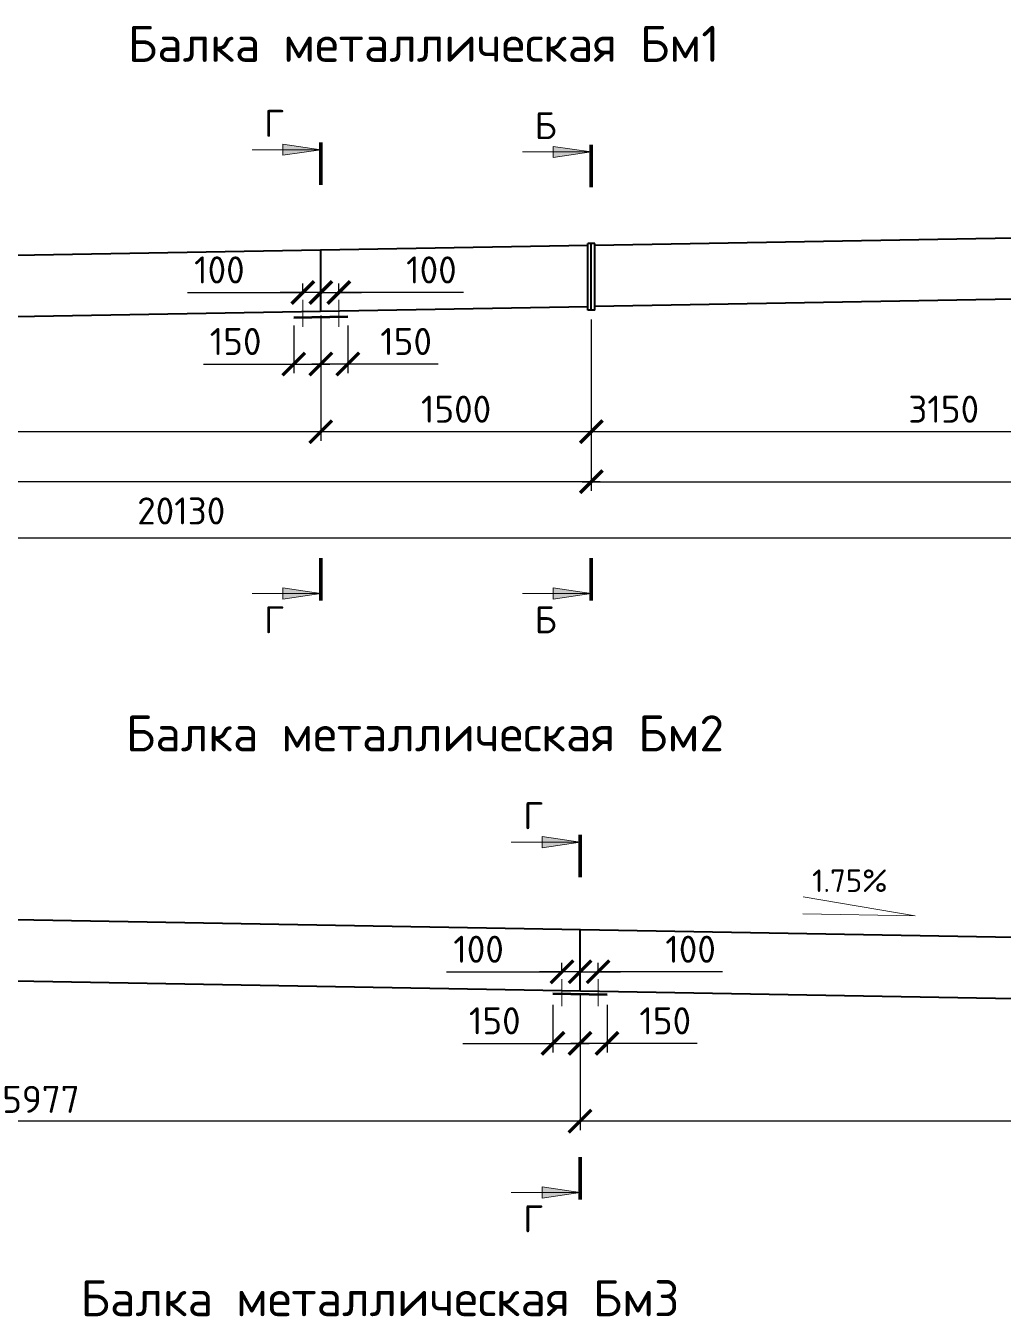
# Model space of a CAD drawing. Header units: millimetres. Extents: x -25910 to 49740, y -35080 to 0.
# Drawn here: x 13403 to 18824, y -25367 to -18210 of the extents above; entities that cross this region are included whole.
import ezdxf

# ---------------------------------------------------------------- set-up
doc = ezdxf.new("R2010")
doc.units = ezdxf.units.MM
doc.layers.add('НАДПИСИ', color=11, linetype='Continuous', lineweight=13)
doc.layers.add('ОСНОВНАЯ', color=213, linetype='Continuous', lineweight=35)
doc.styles.add('_ОСК', font='isocpeur.ttf', dxfattribs={"height": 3})
doc.styles.add('ОСК', font='isocpeur.ttf')
doc.dimstyles.new('_ОСК', dxfattribs={"dimscale": 25, "dimtxt": 3, "dimasz": 2.5, "dimexe": 1, "dimexo": 1, "dimgap": 1, "dimtad": 3, "dimdec": 0, "dimzin": 1, "dimdsep": 46, "dimtxsty": '_ОСК', "dimblk": 'ARCHTICK', "dimcen": 2, "dimdle": 1, "dimclrt": 256, "dimadec": 0, "dimazin": 0, "dimtfac": 1, "dimtdec": 0, "dimtmove": 1, "dimatfit": 3, "dimfxl": 1, "dimtvp": 2.25, "dimtfill": 1, "dimtolj": 1, "dimtzin": 1, "dimarcsym": 0})

# ---------------------------------------------------------------- blocks, each defined once
blk = doc.blocks.new('_ArchTick')
at = {"color": 0, "linetype": 'ByBlock', "const_width": 0.15}
blk.add_lwpolyline([(-0.5, -0.5), (0.5, 0.5)], dxfattribs=at)
blk = doc.blocks.new('*D441')
at = {"layer": 'Defpoints', "color": 0, "transparency": 16777216}
for p in [(16539.2, -19788), (5389.2, -20339.3), (5389.2, -20738.7)]:
    blk.add_point(p, dxfattribs=at)
at = {"layer": 'НАДПИСИ', "color": 0, "lineweight": -2, "transparency": 16777216}
for p, q in [((16539.2, -19838), (16539.2, -20788.7)), ((5389.2, -20389.3), (5389.2, -20788.7)), ((16589.2, -20738.7), (5339.2, -20738.7))]:
    blk.add_line(p, q, dxfattribs=at)
at = {"layer": 'НАДПИСИ', "color": 0, "lineweight": -2, "transparency": 16777216, "xscale": 125, "yscale": 125, "zscale": 125, "rotation": 180}
blk.add_blockref('_ArchTick', (5389.2, -20738.7), dxfattribs=at)
at = {"layer": 'НАДПИСИ', "color": 0, "lineweight": -2, "transparency": 16777216, "xscale": 125, "yscale": 125, "zscale": 125}
blk.add_blockref('_ArchTick', (16539.2, -20738.7), dxfattribs=at)
at = {"layer": 'НАДПИСИ', "transparency": 16777216, "insert": (11344.1, -20613.7), "char_height": 150, "attachment_point": 5, "style": '_ОСК', "bg_fill": 3, "box_fill_scale": 1.1, "bg_fill_color": 256, "bg_fill_true_color": 13158600, "bg_fill_transparency": 0}
blk.add_mtext('\\A1;11150', dxfattribs=at)
blk = doc.blocks.new('*D442')
at = {"layer": 'Defpoints', "color": 0, "transparency": 16777216}
for p in [(5299, -19996.8), (25428.7, -20111.5), (5299, -21050.9)]:
    blk.add_point(p, dxfattribs=at)
at = {"layer": 'НАДПИСИ', "color": 0, "lineweight": -2, "transparency": 16777216}
for p, q in [((5299, -20046.8), (5299, -21100.9)), ((25428.7, -20161.5), (25428.7, -21100.9)), ((25478.7, -21050.9), (5249, -21050.9))]:
    blk.add_line(p, q, dxfattribs=at)
at = {"layer": 'НАДПИСИ', "color": 0, "lineweight": -2, "transparency": 16777216, "xscale": 125, "yscale": 125, "zscale": 125, "rotation": 180}
blk.add_blockref('_ArchTick', (5299, -21050.9), dxfattribs=at)
at = {"layer": 'НАДПИСИ', "color": 0, "lineweight": -2, "transparency": 16777216, "xscale": 125, "yscale": 125, "zscale": 125}
blk.add_blockref('_ArchTick', (25428.7, -21050.9), dxfattribs=at)
at = {"layer": 'НАДПИСИ', "transparency": 16777216, "insert": (14264.9, -20900.8), "char_height": 150, "attachment_point": 5, "style": '_ОСК', "bg_fill": 3, "box_fill_scale": 1.1, "bg_fill_color": 256, "bg_fill_true_color": 13158600, "bg_fill_transparency": 0}
blk.add_mtext('\\A1;20130', dxfattribs=at)
blk = doc.blocks.new('*D444')
at = {"layer": 'Defpoints', "color": 0, "transparency": 16777216}
for p in [(15039.2, -19794.3), (10389.2, -20142), (10389.2, -20461.3)]:
    blk.add_point(p, dxfattribs=at)
at = {"layer": 'НАДПИСИ', "color": 0, "lineweight": -2, "transparency": 16777216}
for p, q in [((15039.2, -19844.3), (15039.2, -20511.3)), ((10389.2, -20192), (10389.2, -20511.3)), ((15089.2, -20461.3), (10339.2, -20461.3))]:
    blk.add_line(p, q, dxfattribs=at)
at = {"layer": 'НАДПИСИ', "color": 0, "lineweight": -2, "transparency": 16777216, "xscale": 125, "yscale": 125, "zscale": 125, "rotation": 180}
blk.add_blockref('_ArchTick', (10389.2, -20461.3), dxfattribs=at)
at = {"layer": 'НАДПИСИ', "color": 0, "lineweight": -2, "transparency": 16777216, "xscale": 125, "yscale": 125, "zscale": 125}
blk.add_blockref('_ArchTick', (15039.2, -20461.3), dxfattribs=at)
at = {"layer": 'НАДПИСИ', "transparency": 16777216, "insert": (12888.9, -20336.3), "char_height": 150, "attachment_point": 5, "style": '_ОСК', "bg_fill": 3, "box_fill_scale": 1.1, "bg_fill_color": 256, "bg_fill_true_color": 13158600, "bg_fill_transparency": 0}
blk.add_mtext('\\A1;4650', dxfattribs=at)
blk = doc.blocks.new('*D445')
at = {"layer": 'Defpoints', "color": 0, "transparency": 16777216}
for p in [(16539.2, -19788), (15039.2, -20142), (15039.2, -20461.3)]:
    blk.add_point(p, dxfattribs=at)
at = {"layer": 'НАДПИСИ', "color": 0, "lineweight": -2, "transparency": 16777216}
for p, q in [((16539.2, -19838), (16539.2, -20511.3)), ((15039.2, -20192), (15039.2, -20511.3)), ((16589.2, -20461.3), (14989.2, -20461.3))]:
    blk.add_line(p, q, dxfattribs=at)
at = {"layer": 'НАДПИСИ', "color": 0, "lineweight": -2, "transparency": 16777216, "xscale": 125, "yscale": 125, "zscale": 125, "rotation": 180}
blk.add_blockref('_ArchTick', (15039.2, -20461.3), dxfattribs=at)
at = {"layer": 'НАДПИСИ', "color": 0, "lineweight": -2, "transparency": 16777216, "xscale": 125, "yscale": 125, "zscale": 125}
blk.add_blockref('_ArchTick', (16539.2, -20461.3), dxfattribs=at)
at = {"layer": 'НАДПИСИ', "transparency": 16777216, "insert": (15789.2, -20336.3), "char_height": 150, "attachment_point": 5, "style": '_ОСК', "bg_fill": 3, "box_fill_scale": 1.1, "bg_fill_color": 256, "bg_fill_true_color": 13158600, "bg_fill_transparency": 0}
blk.add_mtext('\\A1;1500', dxfattribs=at)
blk = doc.blocks.new('*D446')
at = {"layer": 'Defpoints', "color": 0, "transparency": 16777216}
for p in [(19689.2, -19712.9), (16539.2, -19788), (16539.2, -20461.3)]:
    blk.add_point(p, dxfattribs=at)
at = {"layer": 'НАДПИСИ', "color": 0, "lineweight": -2, "transparency": 16777216}
for p, q in [((19689.2, -19762.9), (19689.2, -20511.3)), ((16539.2, -19838), (16539.2, -20511.3)), ((19739.2, -20461.3), (16489.2, -20461.3))]:
    blk.add_line(p, q, dxfattribs=at)
at = {"layer": 'НАДПИСИ', "color": 0, "lineweight": -2, "transparency": 16777216, "xscale": 125, "yscale": 125, "zscale": 125, "rotation": 180}
blk.add_blockref('_ArchTick', (16539.2, -20461.3), dxfattribs=at)
at = {"layer": 'НАДПИСИ', "color": 0, "lineweight": -2, "transparency": 16777216, "xscale": 125, "yscale": 125, "zscale": 125}
blk.add_blockref('_ArchTick', (19689.2, -20461.3), dxfattribs=at)
at = {"layer": 'НАДПИСИ', "transparency": 16777216, "insert": (18493.9, -20336.3), "char_height": 150, "attachment_point": 5, "style": '_ОСК', "bg_fill": 3, "box_fill_scale": 1.1, "bg_fill_color": 256, "bg_fill_true_color": 13158600, "bg_fill_transparency": 0}
blk.add_mtext('\\A1;3150', dxfattribs=at)
blk = doc.blocks.new('*D449')
at = {"layer": 'Defpoints', "color": 0, "transparency": 16777216}
for p in [(10499.6, -23489.8), (16476.6, -23562.2), (10499.6, -24285.5)]:
    blk.add_point(p, dxfattribs=at)
at = {"layer": 'НАДПИСИ', "color": 0, "lineweight": -2, "transparency": 16777216}
for p, q in [((10499.6, -23539.8), (10499.6, -24335.5)), ((16476.6, -23612.2), (16476.6, -24335.5)), ((16526.6, -24285.5), (10449.6, -24285.5))]:
    blk.add_line(p, q, dxfattribs=at)
at = {"layer": 'НАДПИСИ', "color": 0, "lineweight": -2, "transparency": 16777216, "xscale": 125, "yscale": 125, "zscale": 125, "rotation": 180}
blk.add_blockref('_ArchTick', (10499.6, -24285.5), dxfattribs=at)
at = {"layer": 'НАДПИСИ', "color": 0, "lineweight": -2, "transparency": 16777216, "xscale": 125, "yscale": 125, "zscale": 125}
blk.add_blockref('_ArchTick', (16476.6, -24285.5), dxfattribs=at)
at = {"layer": 'НАДПИСИ', "transparency": 16777216, "insert": (13486.8, -24164.5), "char_height": 150, "attachment_point": 5, "style": '_ОСК', "bg_fill": 3, "box_fill_scale": 1.1, "bg_fill_color": 256, "bg_fill_true_color": 13158600, "bg_fill_transparency": 0}
blk.add_mtext('\\A1;5977', dxfattribs=at)
blk = doc.blocks.new('*D450')
at = {"layer": 'Defpoints', "color": 0, "transparency": 16777216}
for p in [(16476.6, -23562.2), (21717.6, -23685.9), (16476.6, -24285.5)]:
    blk.add_point(p, dxfattribs=at)
at = {"layer": 'НАДПИСИ', "color": 0, "lineweight": -2, "transparency": 16777216}
for p, q in [((16476.6, -23612.2), (16476.6, -24335.5)), ((21717.6, -23735.9), (21717.6, -24335.5)), ((21767.6, -24285.5), (16426.6, -24285.5))]:
    blk.add_line(p, q, dxfattribs=at)
at = {"layer": 'НАДПИСИ', "color": 0, "lineweight": -2, "transparency": 16777216, "xscale": 125, "yscale": 125, "zscale": 125, "rotation": 180}
blk.add_blockref('_ArchTick', (16476.6, -24285.5), dxfattribs=at)
at = {"layer": 'НАДПИСИ', "color": 0, "lineweight": -2, "transparency": 16777216, "xscale": 125, "yscale": 125, "zscale": 125}
blk.add_blockref('_ArchTick', (21717.6, -24285.5), dxfattribs=at)
at = {"layer": 'НАДПИСИ', "transparency": 16777216, "insert": (19496.7, -24156.5), "char_height": 150, "attachment_point": 5, "style": '_ОСК', "bg_fill": 3, "box_fill_scale": 1.1, "bg_fill_color": 256, "bg_fill_true_color": 13158600, "bg_fill_transparency": 0}
blk.add_mtext('\\A1;5240', dxfattribs=at)
blk = doc.blocks.new('*D349')
at = {"layer": 'Defpoints', "color": 0, "transparency": 16777216}
for p in [(15039.2, -19766.5), (15189.2, -19822.4), (15039.2, -20085.9)]:
    blk.add_point(p, dxfattribs=at)
at = {"layer": 'НАДПИСИ', "color": 0, "lineweight": -2, "transparency": 16777216}
for p, q in [((15039.2, -19816.5), (15039.2, -20135.9)), ((15189.2, -19872.4), (15189.2, -20135.9)), ((15239.2, -20085.9), (14989.2, -20085.9)), ((15689.5, -20085.9), (15189.2, -20085.9))]:
    blk.add_line(p, q, dxfattribs=at)
at = {"layer": 'НАДПИСИ', "color": 0, "lineweight": -2, "transparency": 16777216, "xscale": 125, "yscale": 125, "zscale": 125, "rotation": 180}
blk.add_blockref('_ArchTick', (15039.2, -20085.9), dxfattribs=at)
at = {"layer": 'НАДПИСИ', "color": 0, "lineweight": -2, "transparency": 16777216, "xscale": 125, "yscale": 125, "zscale": 125}
blk.add_blockref('_ArchTick', (15189.2, -20085.9), dxfattribs=at)
at = {"layer": 'НАДПИСИ', "transparency": 16777216, "insert": (15512, -19960.9), "char_height": 150, "attachment_point": 5, "style": '_ОСК', "bg_fill": 3, "box_fill_scale": 1.1, "bg_fill_color": 256, "bg_fill_true_color": 13158600, "bg_fill_transparency": 0}
blk.add_mtext('\\A1;150', dxfattribs=at)
blk = doc.blocks.new('*D350')
at = {"layer": 'Defpoints', "color": 0, "transparency": 16777216}
for p in [(14889.2, -19822.4), (15039.2, -19766.5), (15039.2, -20085.9)]:
    blk.add_point(p, dxfattribs=at)
at = {"layer": 'НАДПИСИ', "color": 0, "lineweight": -2, "transparency": 16777216}
for p, q in [((15039.2, -19816.5), (15039.2, -20135.9)), ((14889.2, -19872.4), (14889.2, -20135.9)), ((14389, -20085.9), (14889.2, -20085.9)), ((14839.2, -20085.9), (15089.2, -20085.9))]:
    blk.add_line(p, q, dxfattribs=at)
at = {"layer": 'НАДПИСИ', "color": 0, "lineweight": -2, "transparency": 16777216, "xscale": 125, "yscale": 125, "zscale": 125, "rotation": 180}
blk.add_blockref('_ArchTick', (14889.2, -20085.9), dxfattribs=at)
at = {"layer": 'НАДПИСИ', "color": 0, "lineweight": -2, "transparency": 16777216, "xscale": 125, "yscale": 125, "zscale": 125}
blk.add_blockref('_ArchTick', (15039.2, -20085.9), dxfattribs=at)
at = {"layer": 'НАДПИСИ', "transparency": 16777216, "insert": (14566.5, -19960.9), "char_height": 150, "attachment_point": 5, "style": '_ОСК', "bg_fill": 3, "box_fill_scale": 1.1, "bg_fill_color": 256, "bg_fill_true_color": 13158600, "bg_fill_transparency": 0}
blk.add_mtext('\\A1;150', dxfattribs=at)
blk = doc.blocks.new('*D355')
at = {"layer": 'Defpoints', "color": 0, "transparency": 16777216}
for p in [(16476.6, -23534.4), (16626.5, -23590.2), (16476.6, -23853.8)]:
    blk.add_point(p, dxfattribs=at)
at = {"layer": 'НАДПИСИ', "color": 0, "lineweight": -2, "transparency": 16777216}
for p, q in [((16476.6, -23584.4), (16476.6, -23903.8)), ((16626.5, -23640.2), (16626.5, -23903.8)), ((16676.5, -23853.8), (16426.6, -23853.8)), ((17126.8, -23853.8), (16626.5, -23853.8))]:
    blk.add_line(p, q, dxfattribs=at)
at = {"layer": 'НАДПИСИ', "color": 0, "lineweight": -2, "transparency": 16777216, "xscale": 125, "yscale": 125, "zscale": 125, "rotation": 180}
blk.add_blockref('_ArchTick', (16476.6, -23853.8), dxfattribs=at)
at = {"layer": 'НАДПИСИ', "color": 0, "lineweight": -2, "transparency": 16777216, "xscale": 125, "yscale": 125, "zscale": 125}
blk.add_blockref('_ArchTick', (16626.5, -23853.8), dxfattribs=at)
at = {"layer": 'НАДПИСИ', "transparency": 16777216, "insert": (16949.3, -23728.8), "char_height": 150, "attachment_point": 5, "style": '_ОСК', "bg_fill": 3, "box_fill_scale": 1.1, "bg_fill_color": 256, "bg_fill_true_color": 13158600, "bg_fill_transparency": 0}
blk.add_mtext('\\A1;150', dxfattribs=at)
blk = doc.blocks.new('*D356')
at = {"layer": 'Defpoints', "color": 0, "transparency": 16777216}
for p in [(16476.6, -23534.4), (16326.6, -23590.2), (16476.6, -23853.8)]:
    blk.add_point(p, dxfattribs=at)
at = {"layer": 'НАДПИСИ', "color": 0, "lineweight": -2, "transparency": 16777216}
for p, q in [((16476.6, -23584.4), (16476.6, -23903.8)), ((16326.6, -23640.2), (16326.6, -23903.8)), ((15826.3, -23853.8), (16326.6, -23853.8)), ((16276.6, -23853.8), (16526.6, -23853.8))]:
    blk.add_line(p, q, dxfattribs=at)
at = {"layer": 'НАДПИСИ', "color": 0, "lineweight": -2, "transparency": 16777216, "xscale": 125, "yscale": 125, "zscale": 125, "rotation": 180}
blk.add_blockref('_ArchTick', (16326.6, -23853.8), dxfattribs=at)
at = {"layer": 'НАДПИСИ', "color": 0, "lineweight": -2, "transparency": 16777216, "xscale": 125, "yscale": 125, "zscale": 125}
blk.add_blockref('_ArchTick', (16476.6, -23853.8), dxfattribs=at)
at = {"layer": 'НАДПИСИ', "transparency": 16777216, "insert": (16003.8, -23728.8), "char_height": 150, "attachment_point": 5, "style": '_ОСК', "bg_fill": 3, "box_fill_scale": 1.1, "bg_fill_color": 256, "bg_fill_true_color": 13158600, "bg_fill_transparency": 0}
blk.add_mtext('\\A1;150', dxfattribs=at)
blk = doc.blocks.new('*D291')
at = {"layer": 'Defpoints', "color": 0, "transparency": 16777216}
for p in [(14939.2, -19689), (14939.2, -19729.7), (15039.2, -19766.5)]:
    blk.add_point(p, dxfattribs=at)
at = {"layer": 'НАДПИСИ', "color": 0, "lineweight": -2, "transparency": 16777216}
for p, q in [((14939.2, -19679.7), (14939.2, -19639)), ((15039.2, -19716.5), (15039.2, -19639)), ((14299, -19689), (14939.2, -19689)), ((14939.2, -19689), (14814.2, -19689)), ((15039.2, -19689), (14939.2, -19689)), ((15039.2, -19689), (14939.2, -19689)), ((15039.2, -19689), (15164.2, -19689))]:
    blk.add_line(p, q, dxfattribs=at)
at = {"layer": 'НАДПИСИ', "color": 0, "lineweight": -2, "transparency": 16777216, "xscale": 125, "yscale": 125, "zscale": 125}
blk.add_blockref('_ArchTick', (14939.2, -19689), dxfattribs=at)
at = {"layer": 'НАДПИСИ', "color": 0, "lineweight": -2, "transparency": 16777216, "xscale": 125, "yscale": 125, "zscale": 125, "rotation": 180}
blk.add_blockref('_ArchTick', (15039.2, -19689), dxfattribs=at)
at = {"layer": 'НАДПИСИ', "transparency": 16777216, "insert": (14476.5, -19564), "char_height": 150, "attachment_point": 5, "style": '_ОСК', "bg_fill": 3, "box_fill_scale": 1.1, "bg_fill_color": 256, "bg_fill_true_color": 13158600, "bg_fill_transparency": 0}
blk.add_mtext('\\A1;100', dxfattribs=at)
blk = doc.blocks.new('*D292')
at = {"layer": 'Defpoints', "color": 0, "transparency": 16777216}
for p in [(15039.2, -19725.2), (15139.2, -19689), (15139.2, -19729.7)]:
    blk.add_point(p, dxfattribs=at)
at = {"layer": 'НАДПИСИ', "color": 0, "lineweight": -2, "transparency": 16777216}
for p, q in [((15039.2, -19675.2), (15039.2, -19639)), ((15139.2, -19679.7), (15139.2, -19639)), ((15039.2, -19689), (14914.2, -19689)), ((15039.2, -19689), (15139.2, -19689)), ((15039.2, -19689), (15139.2, -19689)), ((15139.2, -19689), (15264.2, -19689)), ((15830, -19689), (15139.2, -19689))]:
    blk.add_line(p, q, dxfattribs=at)
at = {"layer": 'НАДПИСИ', "color": 0, "lineweight": -2, "transparency": 16777216, "xscale": 125, "yscale": 125, "zscale": 125}
blk.add_blockref('_ArchTick', (15039.2, -19689), dxfattribs=at)
at = {"layer": 'НАДПИСИ', "color": 0, "lineweight": -2, "transparency": 16777216, "xscale": 125, "yscale": 125, "zscale": 125, "rotation": 180}
blk.add_blockref('_ArchTick', (15139.2, -19689), dxfattribs=at)
at = {"layer": 'НАДПИСИ', "transparency": 16777216, "insert": (15652.5, -19564), "char_height": 150, "attachment_point": 5, "style": '_ОСК', "bg_fill": 3, "box_fill_scale": 1.1, "bg_fill_color": 256, "bg_fill_true_color": 13158600, "bg_fill_transparency": 0}
blk.add_mtext('\\A1;100', dxfattribs=at)
blk = doc.blocks.new('*D295')
at = {"layer": 'Defpoints', "color": 0, "transparency": 16777216}
for p in [(16376.6, -23456.9), (16376.6, -23497.6), (16476.6, -23534.4)]:
    blk.add_point(p, dxfattribs=at)
at = {"layer": 'НАДПИСИ', "color": 0, "lineweight": -2, "transparency": 16777216}
for p, q in [((15736.4, -23456.9), (16376.6, -23456.9)), ((16376.6, -23456.9), (16251.6, -23456.9)), ((16376.6, -23447.6), (16376.6, -23406.9)), ((16476.6, -23456.9), (16376.6, -23456.9)), ((16476.6, -23456.9), (16376.6, -23456.9)), ((16476.6, -23484.4), (16476.6, -23406.9)), ((16476.6, -23456.9), (16601.6, -23456.9))]:
    blk.add_line(p, q, dxfattribs=at)
at = {"layer": 'НАДПИСИ', "color": 0, "lineweight": -2, "transparency": 16777216, "xscale": 125, "yscale": 125, "zscale": 125}
blk.add_blockref('_ArchTick', (16376.6, -23456.9), dxfattribs=at)
at = {"layer": 'НАДПИСИ', "color": 0, "lineweight": -2, "transparency": 16777216, "xscale": 125, "yscale": 125, "zscale": 125, "rotation": 180}
blk.add_blockref('_ArchTick', (16476.6, -23456.9), dxfattribs=at)
at = {"layer": 'НАДПИСИ', "transparency": 16777216, "insert": (15913.9, -23331.9), "char_height": 150, "attachment_point": 5, "style": '_ОСК', "bg_fill": 3, "box_fill_scale": 1.1, "bg_fill_color": 256, "bg_fill_true_color": 13158600, "bg_fill_transparency": 0}
blk.add_mtext('\\A1;100', dxfattribs=at)
blk = doc.blocks.new('*D296')
at = {"layer": 'Defpoints', "color": 0, "transparency": 16777216}
for p in [(16576.6, -23456.9), (16476.6, -23493), (16576.6, -23497.6)]:
    blk.add_point(p, dxfattribs=at)
at = {"layer": 'НАДПИСИ', "color": 0, "lineweight": -2, "transparency": 16777216}
for p, q in [((16476.6, -23456.9), (16351.6, -23456.9)), ((16476.6, -23443), (16476.6, -23406.9)), ((16476.6, -23456.9), (16576.6, -23456.9)), ((16476.6, -23456.9), (16576.6, -23456.9)), ((16576.6, -23447.6), (16576.6, -23406.9)), ((16576.6, -23456.9), (16701.6, -23456.9)), ((17267.4, -23456.9), (16576.6, -23456.9))]:
    blk.add_line(p, q, dxfattribs=at)
at = {"layer": 'НАДПИСИ', "color": 0, "lineweight": -2, "transparency": 16777216, "xscale": 125, "yscale": 125, "zscale": 125}
blk.add_blockref('_ArchTick', (16476.6, -23456.9), dxfattribs=at)
at = {"layer": 'НАДПИСИ', "color": 0, "lineweight": -2, "transparency": 16777216, "xscale": 125, "yscale": 125, "zscale": 125, "rotation": 180}
blk.add_blockref('_ArchTick', (16576.6, -23456.9), dxfattribs=at)
at = {"layer": 'НАДПИСИ', "transparency": 16777216, "insert": (17089.9, -23331.9), "char_height": 150, "attachment_point": 5, "style": '_ОСК', "bg_fill": 3, "box_fill_scale": 1.1, "bg_fill_color": 256, "bg_fill_true_color": 13158600, "bg_fill_transparency": 0}
blk.add_mtext('\\A1;100', dxfattribs=at)
blk = doc.blocks.new('*D306')
at = {"layer": 'Defpoints', "color": 0, "transparency": 16777216}
for p in [(25428.7, -19799.3), (16539.2, -19930.5), (25428.7, -20738.7)]:
    blk.add_point(p, dxfattribs=at)
at = {"layer": 'НАДПИСИ', "color": 0, "lineweight": -2, "transparency": 16777216}
for p, q in [((25428.7, -19849.3), (25428.7, -20788.7)), ((16539.2, -19980.5), (16539.2, -20788.7)), ((16489.2, -20738.7), (25478.7, -20738.7))]:
    blk.add_line(p, q, dxfattribs=at)
at = {"layer": 'НАДПИСИ', "color": 0, "lineweight": -2, "transparency": 16777216, "xscale": 125, "yscale": 125, "zscale": 125, "rotation": 180}
blk.add_blockref('_ArchTick', (16539.2, -20738.7), dxfattribs=at)
at = {"layer": 'НАДПИСИ', "color": 0, "lineweight": -2, "transparency": 16777216, "xscale": 125, "yscale": 125, "zscale": 125}
blk.add_blockref('_ArchTick', (25428.7, -20738.7), dxfattribs=at)
at = {"layer": 'НАДПИСИ', "transparency": 16777216, "insert": (20983.9, -20613.7), "char_height": 150, "attachment_point": 5, "style": '_ОСК', "bg_fill": 3, "box_fill_scale": 1.1, "bg_fill_color": 256, "bg_fill_true_color": 13158600, "bg_fill_transparency": 0}
blk.add_mtext('\\A1;{\\C1;8890}', dxfattribs=at)

msp = doc.modelspace()

# ---------------------------------------------------------------- hatches: boundary and pattern name
at = {"layer": 'НАДПИСИ'}
h = msp.add_hatch(color=256, dxfattribs=at)
h.paths.add_polyline_path([(15039.2, -18897.1), (14828.5, -18897.1), (14828.5, -18865.9)])
h.paths.add_polyline_path([(15039.2, -18897.1), (14828.5, -18928.2), (14828.5, -18897.1)])
h = msp.add_hatch(color=256, dxfattribs=at)
h.paths.add_polyline_path([(16539.2, -18909.7), (16328.5, -18909.7), (16328.5, -18878.5)])
h.paths.add_polyline_path([(16539.2, -18909.7), (16328.5, -18940.8), (16328.5, -18909.7)])
h = msp.add_hatch(color=256, dxfattribs=at)
h.paths.add_polyline_path([(15039.2, -21358.1), (14828.5, -21358.1), (14828.5, -21389.2)])
h.paths.add_polyline_path([(15039.2, -21358.1), (14828.5, -21326.9), (14828.5, -21358.1)])
h = msp.add_hatch(color=256, dxfattribs=at)
h.paths.add_polyline_path([(16539.2, -21358.1), (16328.5, -21358.1), (16328.5, -21389.2)])
h.paths.add_polyline_path([(16539.2, -21358.1), (16328.5, -21326.9), (16328.5, -21358.1)])
h = msp.add_hatch(color=256, dxfattribs=at)
h.paths.add_polyline_path([(16476.6, -22737.3), (16265.9, -22737.3), (16265.9, -22706.2)])
h.paths.add_polyline_path([(16476.6, -22737.3), (16265.9, -22768.5), (16265.9, -22737.3)])
h = msp.add_hatch(color=256, dxfattribs=at)
h.paths.add_polyline_path([(16476.6, -24680.7), (16265.9, -24680.7), (16265.9, -24711.9)])
h.paths.add_polyline_path([(16476.6, -24680.7), (16265.9, -24649.6), (16265.9, -24680.7)])

# ---------------------------------------------------------------- linework, layer by layer
at = {"color": 7, "lineweight": 70}
for p, q in [((15039.2, -18857.4), (15039.2, -19092.7)), ((16539.2, -18870.1), (16539.2, -19105.3)), ((15039.2, -21397.7), (15039.2, -21162.5)), ((16539.2, -21397.7), (16539.2, -21162.5)), ((16476.6, -22697.7), (16476.6, -22932.9)), ((16476.6, -24720.4), (16476.6, -24485.1))]:
    msp.add_line(p, q, dxfattribs=at)
at = {"layer": 'НАДПИСИ'}
for p, q in [((15039.2, -18897.1), (14828.5, -18865.9)), ((14828.5, -18865.9), (14828.5, -18897.1)), ((16539.2, -18909.7), (16328.5, -18878.5)), ((16328.5, -18878.5), (16328.5, -18909.7)), ((14658, -18897.1), (15039.2, -18897.1)), ((15039.2, -18897.1), (14828.5, -18928.2)), ((14828.5, -18928.2), (14828.5, -18897.1)), ((16158, -18909.7), (16539.2, -18909.7)), ((16539.2, -18909.7), (16328.5, -18940.8)), ((16328.5, -18940.8), (16328.5, -18909.7)), ((15039.2, -21358.1), (14828.5, -21326.9)), ((14828.5, -21326.9), (14828.5, -21358.1)), ((16539.2, -21358.1), (16328.5, -21326.9)), ((16328.5, -21326.9), (16328.5, -21358.1)), ((14658, -21358.1), (15039.2, -21358.1)), ((15039.2, -21358.1), (14828.5, -21389.2)), ((14828.5, -21389.2), (14828.5, -21358.1)), ((16158, -21358.1), (16539.2, -21358.1)), ((16539.2, -21358.1), (16328.5, -21389.2)), ((16328.5, -21389.2), (16328.5, -21358.1)), ((16095.4, -22737.3), (16476.6, -22737.3)), ((16476.6, -22737.3), (16265.9, -22706.2)), ((16265.9, -22706.2), (16265.9, -22737.3)), ((16476.6, -22737.3), (16265.9, -22768.5)), ((16265.9, -22768.5), (16265.9, -22737.3)), ((18335.7, -23146.4), (17714.1, -23041.7)), ((18335.7, -23146.4), (17712.4, -23135.4)), ((16095.4, -24680.7), (16476.6, -24680.7)), ((16476.6, -24680.7), (16265.9, -24649.6)), ((16265.9, -24649.6), (16265.9, -24680.7)), ((16476.6, -24680.7), (16265.9, -24711.9)), ((16265.9, -24711.9), (16265.9, -24680.7))]:
    msp.add_line(p, q, dxfattribs=at)
at = {"layer": 'ОСНОВНАЯ'}
for p, q in [((20983.9, -19350.2), (16559.2, -19427.6)), ((20983.9, -19350.2), (16559.2, -19427.6)), ((16519.2, -19428.3), (5315, -19624.4)), ((15039.2, -19794.3), (15039.2, -19454.2)), ((16519.2, -19788), (16519.2, -19418)), ((16559.2, -19418), (16519.2, -19418)), ((16539.2, -19788), (16539.2, -19418)), ((16559.2, -19788), (16559.2, -19418)), ((20983.9, -19690.2), (16559.2, -19767.7)), ((16519.2, -19768.4), (5315, -19964.5)), ((16559.2, -19788), (16519.2, -19788)), ((10515.6, -23117.8), (21701.6, -23313.5)), ((10515.6, -23117.8), (21701.6, -23313.5)), ((16476.6, -23562.1), (16476.6, -23222.1)), ((10515.6, -23457.8), (21701.6, -23653.6))]:
    msp.add_line(p, q, dxfattribs=at)
at = {"layer": 'ОСНОВНАЯ', "color": 1, "lineweight": 50}
msp.add_line((16626.7, -23583.9), (16326.8, -23578.7), dxfattribs=at)

# ---------------------------------------------------------------- texts
at = {"layer": 'НАДПИСИ', "style": 'ОСК'}
for s, insert, char_height, width, attachment_point in [('Балка металлическая Бм1', (13968.1, -18209.9), 200, 4128.381, 1), ('Г', (14724.6, -18825.9), 150, 373.756, 7), ('Б', (16224.6, -18838.5), 150, 373.756, 7), ('Г', (14724.6, -21429.3), 150, 373.756, 1), ('Б', (16224.6, -21429.3), 150, 373.756, 1), ('Балка металлическая Бм2', (13957.6, -22034.3), 200, 4128.381, 1), ('Г', (16161.9, -22666.1), 150, 373.756, 7), ('1.75%', (18181.8, -23014.2), 125, 754.734, 9), ('Г', (16161.9, -24751.9), 150, 373.756, 1), ('Балка металлическая Бм3', (13706.1, -25167.2), 200, 4128.381, 1)]:
    msp.add_mtext(s, dxfattribs=dict(at, insert=insert, char_height=char_height, width=width, attachment_point=attachment_point))

# ---------------------------------------------------------------- next in the draw order: dimensions: what is measured, and where the dimension line sits
at = {"layer": 'НАДПИСИ'}
for base, p1, p2, picture, middle in [((5389.2, -20738.7), (16539.2, -19788), (5389.2, -20339.3), '*D441', (11344.1, -20738.7)), ((10499.6, -24285.5), (16476.6, -23562.2), (10499.6, -23489.8), '*D449', (13486.8, -24289.5))]:
    dim = msp.add_linear_dim(base=base, p1=p1, p2=p2, angle=180, dimstyle='_ОСК', dxfattribs=at)
    dim.commit()
    dim.dimension.update_dxf_attribs({"geometry": picture, "text_midpoint": middle, "dimtype": 160})

# ---------------------------------------------------------------- next in the draw order: dimensions: what is measured, and where the dimension line sits
dim = msp.add_linear_dim(base=(5299, -21050.9), p1=(25428.7, -20111.5), p2=(5299, -19996.8), angle=180, dimstyle='_ОСК', dxfattribs=at)
dim.commit()
dim.dimension.update_dxf_attribs({"geometry": '*D442', "text_midpoint": (14264.9, -21025.8), "dimtype": 160})
dim = msp.add_linear_dim(base=(16476.6, -24285.5), p1=(21717.6, -23685.9), p2=(16476.6, -23562.2), angle=180, text='5240', dimstyle='_ОСК', dxfattribs=at)
dim.commit()
dim.dimension.update_dxf_attribs({"geometry": '*D450', "text_midpoint": (19496.7, -24281.5), "dimtype": 160})

# ---------------------------------------------------------------- next in the draw order: dimensions: what is measured, and where the dimension line sits
for base, p1, p2, picture, middle in [((10389.2, -20461.3), (15039.2, -19794.3), (10389.2, -20142), '*D444', (12888.9, -20461.3)), ((16476.6, -23853.8), (16626.5, -23590.2), (16476.6, -23534.4), '*D355', (16949.3, -23853.8))]:
    dim = msp.add_linear_dim(base=base, p1=p1, p2=p2, angle=180, dimstyle='_ОСК', dxfattribs=at)
    dim.commit()
    dim.dimension.update_dxf_attribs({"geometry": picture, "text_midpoint": middle, "dimtype": 160})

# ---------------------------------------------------------------- next in the draw order: dimensions: what is measured, and where the dimension line sits
dim = msp.add_linear_dim(base=(15039.2, -20461.3), p1=(16539.2, -19788), p2=(15039.2, -20142), angle=180, dimstyle='_ОСК', dxfattribs=at)
dim.commit()
dim.dimension.update_dxf_attribs({"geometry": '*D445', "text_midpoint": (15789.2, -20461.3), "dimtype": 160})
dim = msp.add_linear_dim(base=(16476.6, -23853.8), p1=(16326.6, -23590.2), p2=(16476.6, -23534.4), dimstyle='_ОСК', dxfattribs=at)
dim.commit()
dim.dimension.update_dxf_attribs({"geometry": '*D356', "text_midpoint": (16003.8, -23853.8), "dimtype": 160})

# ---------------------------------------------------------------- next in the draw order: linework, layer by layer
for p, q in [((16376.6, -23647.2), (16376.6, -23497.6)), ((16576.6, -23647.2), (16576.6, -23497.6))]:
    msp.add_line(p, q, dxfattribs=at)
at = {"layer": 'ОСНОВНАЯ', "color": 1, "lineweight": 50}
msp.add_line((14889.2, -19827.6), (15189.2, -19822.4), dxfattribs=at)

# ---------------------------------------------------------------- next in the draw order: dimensions: what is measured, and where the dimension line sits
at = {"layer": 'НАДПИСИ'}
dim = msp.add_linear_dim(base=(16539.2, -20461.3), p1=(19689.2, -19712.9), p2=(16539.2, -19788), angle=180, dimstyle='_ОСК', dxfattribs=at)
dim.commit()
dim.dimension.update_dxf_attribs({"geometry": '*D446', "text_midpoint": (18493.9, -20461.3), "dimtype": 160})

# ---------------------------------------------------------------- next in the draw order: dimensions: what is measured, and where the dimension line sits
dim = msp.add_linear_dim(base=(15039.2, -20085.9), p1=(15189.2, -19822.4), p2=(15039.2, -19766.5), angle=180, dimstyle='_ОСК', dxfattribs=at)
dim.commit()
dim.dimension.update_dxf_attribs({"geometry": '*D349', "text_midpoint": (15512, -20085.9), "dimtype": 160})
dim = msp.add_linear_dim(base=(25428.7, -20738.7), p1=(16539.2, -19930.5), p2=(25428.7, -19799.3), text='{\\C1;8890}', dimstyle='_ОСК', dxfattribs=at)
dim.commit()
dim.dimension.update_dxf_attribs({"geometry": '*D306', "text_midpoint": (20983.9, -20613.7)})
dim = msp.add_linear_dim(base=(16376.6, -23456.9), p1=(16476.6, -23534.4), p2=(16376.6, -23497.6), dimstyle='_ОСК', dxfattribs=at)
dim.commit()
dim.dimension.update_dxf_attribs({"geometry": '*D295', "text_midpoint": (15913.9, -23485.8), "dimtype": 160})

# ---------------------------------------------------------------- next in the draw order: dimensions: what is measured, and where the dimension line sits
for base, p1, p2, picture, middle in [((15039.2, -20085.9), (14889.2, -19822.4), (15039.2, -19766.5), '*D350', (14566.5, -20085.9)), ((16576.6, -23456.9), (16476.6, -23493), (16576.6, -23497.6), '*D296', (17089.9, -23411.1))]:
    dim = msp.add_linear_dim(base=base, p1=p1, p2=p2, dimstyle='_ОСК', dxfattribs=at)
    dim.commit()
    dim.dimension.update_dxf_attribs({"geometry": picture, "text_midpoint": middle, "dimtype": 160})

# ---------------------------------------------------------------- next in the draw order: linework, layer by layer
for p, q in [((14939.2, -19879.4), (14939.2, -19729.7)), ((15139.2, -19879.4), (15139.2, -19729.7))]:
    msp.add_line(p, q, dxfattribs=at)

# ---------------------------------------------------------------- next in the draw order: dimensions: what is measured, and where the dimension line sits
dim = msp.add_linear_dim(base=(14939.2, -19689), p1=(15039.2, -19766.5), p2=(14939.2, -19729.7), dimstyle='_ОСК', dxfattribs=at)
dim.commit()
dim.dimension.update_dxf_attribs({"geometry": '*D291', "text_midpoint": (14476.5, -19718), "dimtype": 160})

# ---------------------------------------------------------------- next in the draw order: dimensions: what is measured, and where the dimension line sits
dim = msp.add_linear_dim(base=(15139.2, -19689), p1=(15039.2, -19725.2), p2=(15139.2, -19729.7), dimstyle='_ОСК', dxfattribs=at)
dim.commit()
dim.dimension.update_dxf_attribs({"geometry": '*D292', "text_midpoint": (15652.5, -19643.2), "dimtype": 160})

doc.saveas('drawing.dxf')
